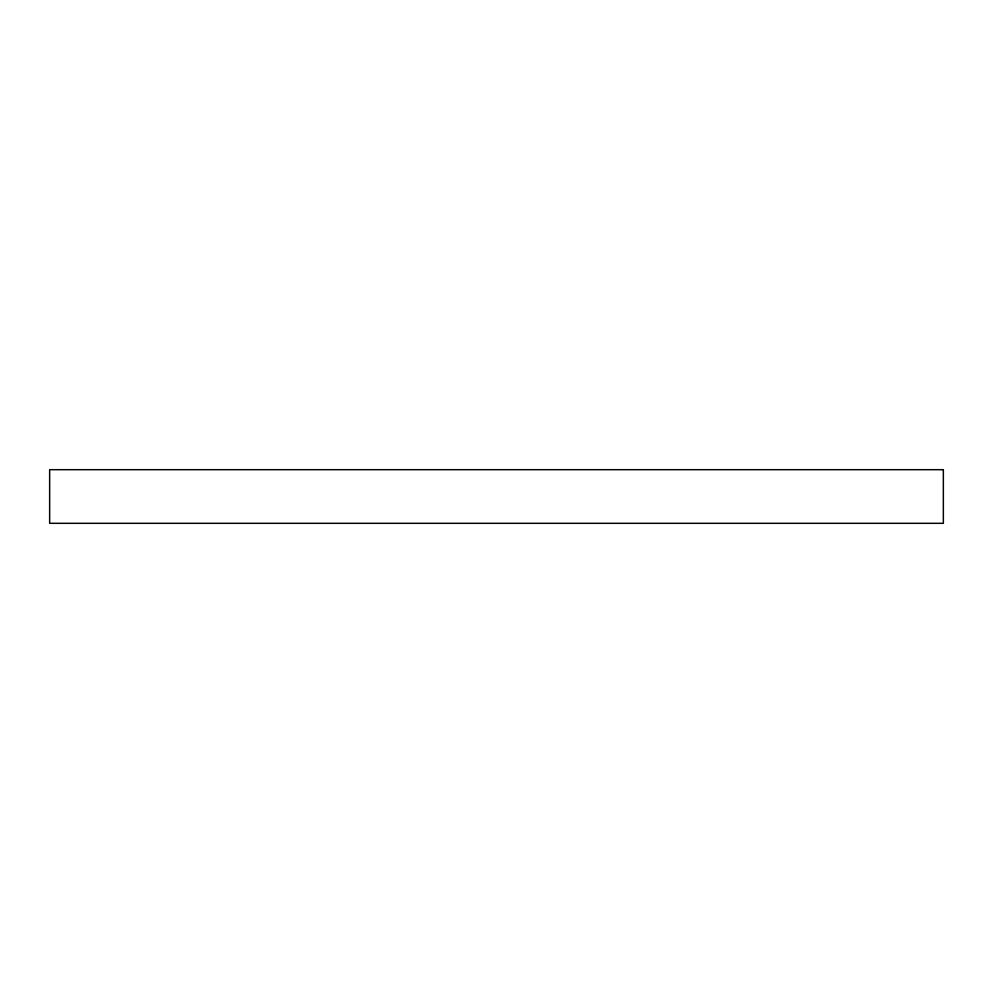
<?xml version="1.0" encoding="UTF-8"?>
<svg xmlns="http://www.w3.org/2000/svg" width="993" height="993" viewBox="0 0 993 993"><rect width="100%" height="100%" fill="white"/><g stroke="black" fill="none" stroke-linecap="round" stroke-linejoin="round"><path stroke-width="1.49" d="M943.35 469.689L49.65 469.689L49.65 523.311L943.35 523.311L943.35 469.689"/></g></svg>
